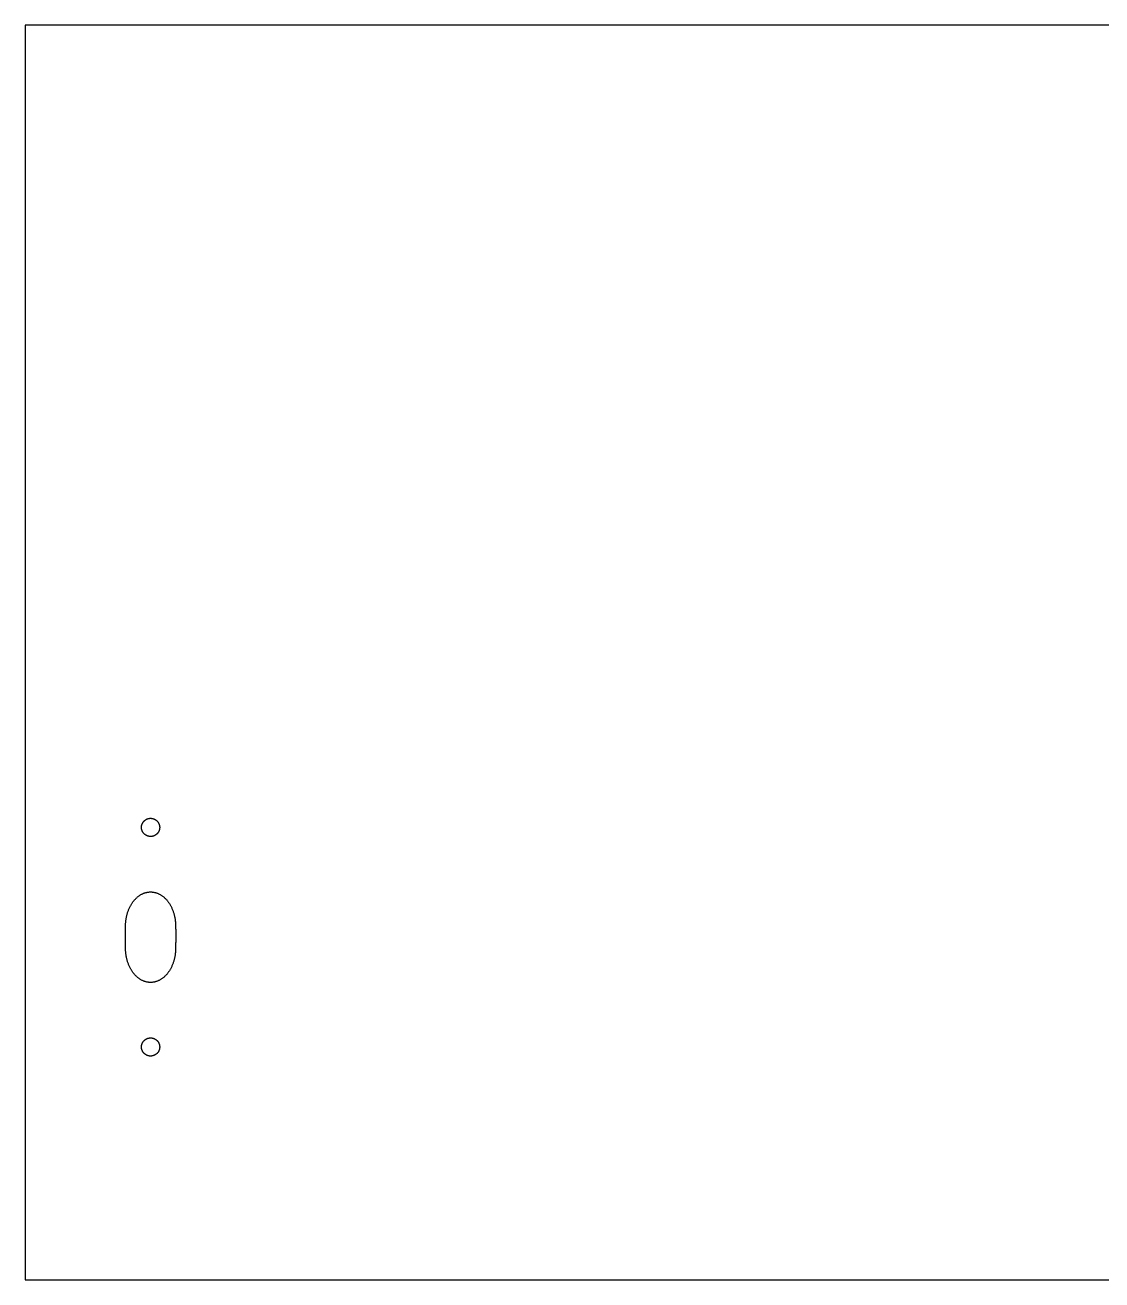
# Model space of a CAD drawing. Header units: metres. Extents: x 0 to 1373, y 0 to 400.
# Drawn here: x 0 to 343.2, y 0 to 400 of the extents above; entities that cross this region are included whole.
import ezdxf

# ---------------------------------------------------------------- set-up
doc = ezdxf.new("R2010")
doc.units = ezdxf.units.M

msp = doc.modelspace()

# ---------------------------------------------------------------- linework, layer by layer
for p, q in [((1373, 400), (0, 400)), ((0, 400), (0, 0)), ((37.0998, 144.25), (37.1005, 144.313)), ((37.1005, 144.187), (37.0998, 144.25)), ((37.1005, 144.313), (37.1026, 144.376)), ((37.1026, 144.123), (37.1005, 144.187)), ((37.1026, 144.376), (37.106, 144.44)), ((37.106, 144.06), (37.1026, 144.123)), ((37.106, 144.44), (37.1109, 144.503)), ((37.1109, 143.997), (37.106, 144.06)), ((37.1109, 144.503), (37.1171, 144.566)), ((37.1171, 144.566), (37.1246, 144.629)), ((37.1246, 144.629), (37.1336, 144.691)), ((37.1336, 144.691), (37.1439, 144.754)), ((37.1439, 144.754), (37.1555, 144.816)), ((37.1555, 144.816), (37.1686, 144.878)), ((37.1686, 144.878), (37.1829, 144.939)), ((37.1829, 144.939), (37.1986, 145.001)), ((37.1986, 145.001), (37.2157, 145.062)), ((37.2157, 145.062), (37.2341, 145.122)), ((37.2341, 145.122), (37.2537, 145.182)), ((37.2537, 145.182), (37.2747, 145.242)), ((37.2747, 145.242), (37.297, 145.301)), ((37.297, 145.301), (37.3206, 145.36)), ((37.3206, 145.36), (37.3454, 145.418)), ((37.3454, 145.418), (37.3716, 145.476)), ((37.3716, 145.476), (37.3989, 145.533)), ((37.3989, 145.533), (37.4275, 145.589)), ((37.4275, 145.589), (37.4573, 145.645)), ((37.4573, 145.645), (37.4884, 145.7)), ((37.4884, 145.7), (37.5206, 145.755)), ((37.5206, 145.755), (37.554, 145.808)), ((37.554, 145.808), (37.5886, 145.861)), ((37.5886, 145.861), (37.6243, 145.913)), ((37.6243, 145.913), (37.6612, 145.965)), ((37.6612, 145.965), (37.6991, 146.016)), ((37.6991, 146.016), (37.7382, 146.065)), ((37.7382, 146.065), (37.7783, 146.114)), ((37.7783, 146.114), (37.8195, 146.162)), ((37.8195, 146.162), (37.8618, 146.209)), ((37.8618, 146.209), (37.905, 146.256)), ((37.905, 146.256), (37.9493, 146.301)), ((37.9493, 146.301), (37.9945, 146.345)), ((37.9945, 146.345), (38.0407, 146.388)), ((38.0407, 146.388), (38.0878, 146.43)), ((38.0878, 146.43), (38.1358, 146.472)), ((38.1358, 146.472), (38.1847, 146.512)), ((38.1847, 146.512), (38.2345, 146.551)), ((38.2345, 146.551), (38.2851, 146.589)), ((38.2851, 146.589), (38.3365, 146.626)), ((38.3365, 146.626), (38.3887, 146.661)), ((38.3887, 146.661), (38.4417, 146.696)), ((38.4417, 146.696), (38.4955, 146.729)), ((38.4955, 146.729), (38.5499, 146.762)), ((38.5499, 146.762), (38.605, 146.793)), ((38.605, 146.793), (38.6608, 146.822)), ((38.6608, 146.822), (38.7173, 146.851)), ((38.7173, 146.851), (38.7743, 146.878)), ((38.7743, 146.878), (38.832, 146.905)), ((38.832, 146.905), (38.8902, 146.929)), ((38.8902, 146.929), (38.9489, 146.953)), ((38.9489, 146.953), (39.0081, 146.975)), ((39.0081, 146.975), (39.0678, 146.996)), ((39.0678, 146.996), (39.1279, 147.016)), ((39.1279, 147.016), (39.1884, 147.034)), ((39.1884, 147.034), (39.2494, 147.051)), ((39.2494, 147.051), (39.3107, 147.067)), ((39.3107, 147.067), (39.3723, 147.081)), ((39.3723, 147.081), (39.4342, 147.094)), ((39.4342, 147.094), (39.4964, 147.106)), ((39.4964, 147.106), (39.5588, 147.116)), ((39.5588, 147.116), (39.6214, 147.125)), ((39.6214, 147.125), (39.6843, 147.133)), ((39.6843, 147.133), (39.7472, 147.139)), ((39.7472, 147.139), (39.8103, 147.144)), ((39.8103, 147.144), (39.8735, 147.147)), ((39.8735, 147.147), (39.9367, 147.149)), ((39.9367, 147.149), (40, 147.15)), ((40, 147.15), (40.0633, 147.149)), ((40.0633, 147.149), (40.1265, 147.147)), ((40.1265, 147.147), (40.1897, 147.144)), ((40.1897, 147.144), (40.2528, 147.139)), ((40.2528, 147.139), (40.3157, 147.133)), ((40.3157, 147.133), (40.3785, 147.125)), ((40.3785, 147.125), (40.4412, 147.116)), ((40.4412, 147.116), (40.5036, 147.106)), ((40.5036, 147.106), (40.5658, 147.094)), ((40.5658, 147.094), (40.6277, 147.081)), ((40.6277, 147.081), (40.6893, 147.067)), ((40.6893, 147.067), (40.7506, 147.051)), ((40.7506, 147.051), (40.8116, 147.034)), ((40.8116, 147.034), (40.8721, 147.016)), ((40.8721, 147.016), (40.9322, 146.996)), ((40.9322, 146.996), (40.9919, 146.975)), ((40.9919, 146.975), (41.0511, 146.953)), ((41.0511, 146.953), (41.1098, 146.929)), ((41.1098, 146.929), (41.168, 146.905)), ((41.168, 146.905), (41.2257, 146.878)), ((41.2257, 146.878), (41.2827, 146.851)), ((41.2827, 146.851), (41.3391, 146.822)), ((41.3391, 146.822), (41.3949, 146.793)), ((41.3949, 146.793), (41.4501, 146.762)), ((41.4501, 146.762), (41.5045, 146.729)), ((41.5045, 146.729), (41.5583, 146.696)), ((41.5583, 146.696), (41.6112, 146.661)), ((41.6112, 146.661), (41.6635, 146.626)), ((41.6635, 146.626), (41.7149, 146.589)), ((41.7149, 146.589), (41.7655, 146.551)), ((41.7655, 146.551), (41.8153, 146.512)), ((41.8153, 146.512), (41.8642, 146.472)), ((41.8642, 146.472), (41.9122, 146.43)), ((41.9122, 146.43), (41.9593, 146.388)), ((41.9593, 146.388), (42.0055, 146.345)), ((42.0055, 146.345), (42.0507, 146.301)), ((42.0507, 146.301), (42.095, 146.256)), ((42.095, 146.256), (42.1382, 146.209)), ((42.1382, 146.209), (42.1805, 146.162)), ((42.1805, 146.162), (42.2216, 146.114)), ((42.2216, 146.114), (42.2618, 146.065)), ((42.2618, 146.065), (42.3009, 146.016)), ((42.3009, 146.016), (42.3388, 145.965)), ((42.3388, 145.965), (42.3757, 145.913)), ((42.3757, 145.913), (42.4114, 145.861)), ((42.4114, 145.861), (42.446, 145.808)), ((42.446, 145.808), (42.4794, 145.755)), ((42.4794, 145.755), (42.5116, 145.7)), ((42.5116, 145.7), (42.5426, 145.645)), ((42.5426, 145.645), (42.5725, 145.589)), ((42.5725, 145.589), (42.6011, 145.533)), ((42.6011, 145.533), (42.6284, 145.476)), ((42.6284, 145.476), (42.6546, 145.418)), ((42.6546, 145.418), (42.6794, 145.36)), ((42.6794, 145.36), (42.703, 145.301)), ((42.703, 145.301), (42.7253, 145.242)), ((42.7253, 145.242), (42.7463, 145.182)), ((42.7463, 145.182), (42.7659, 145.122)), ((42.7659, 145.122), (42.7843, 145.062)), ((42.7843, 145.062), (42.8013, 145.001)), ((42.8013, 145.001), (42.817, 144.939)), ((42.817, 144.939), (42.8314, 144.878)), ((42.8314, 144.878), (42.8444, 144.816)), ((42.8444, 144.816), (42.8561, 144.754)), ((42.8561, 144.754), (42.8664, 144.691)), ((42.8664, 144.691), (42.8754, 144.629)), ((42.8754, 144.629), (42.8829, 144.566)), ((42.8829, 144.566), (42.8891, 144.503)), ((42.8891, 144.503), (42.894, 144.44)), ((42.894, 144.06), (42.8891, 143.997)), ((42.894, 144.44), (42.8974, 144.376)), ((42.8974, 144.123), (42.894, 144.06)), ((42.8974, 144.376), (42.8995, 144.313)), ((42.8995, 144.187), (42.8974, 144.123)), ((42.8995, 144.313), (42.9002, 144.25)), ((42.9002, 144.25), (42.8995, 144.187)), ((37.1171, 143.934), (37.1109, 143.997)), ((37.1246, 143.871), (37.1171, 143.934)), ((37.1336, 143.809), (37.1246, 143.871)), ((37.1439, 143.746), (37.1336, 143.809)), ((37.1555, 143.684), (37.1439, 143.746)), ((37.1686, 143.622), (37.1555, 143.684)), ((37.1829, 143.561), (37.1686, 143.622)), ((37.1986, 143.499), (37.1829, 143.561)), ((37.2157, 143.438), (37.1986, 143.499)), ((37.2341, 143.378), (37.2157, 143.438)), ((37.2537, 143.318), (37.2341, 143.378)), ((37.2747, 143.258), (37.2537, 143.318)), ((37.297, 143.199), (37.2747, 143.258)), ((37.3206, 143.14), (37.297, 143.199)), ((37.3454, 143.082), (37.3206, 143.14)), ((37.3716, 143.024), (37.3454, 143.082)), ((37.3989, 142.967), (37.3716, 143.024)), ((37.4275, 142.911), (37.3989, 142.967)), ((37.4573, 142.855), (37.4275, 142.911)), ((37.4884, 142.8), (37.4573, 142.855)), ((37.5206, 142.745), (37.4884, 142.8)), ((37.554, 142.692), (37.5206, 142.745)), ((37.5886, 142.639), (37.554, 142.692)), ((37.6243, 142.587), (37.5886, 142.639)), ((37.6612, 142.535), (37.6243, 142.587)), ((37.6991, 142.484), (37.6612, 142.535)), ((37.7382, 142.435), (37.6991, 142.484)), ((37.7783, 142.386), (37.7382, 142.435)), ((37.8195, 142.338), (37.7783, 142.386)), ((37.8618, 142.291), (37.8195, 142.338)), ((37.905, 142.244), (37.8618, 142.291)), ((37.9493, 142.199), (37.905, 142.244)), ((37.9945, 142.155), (37.9493, 142.199)), ((38.0407, 142.112), (37.9945, 142.155)), ((38.0878, 142.07), (38.0407, 142.112)), ((38.1358, 142.028), (38.0878, 142.07)), ((38.1847, 141.988), (38.1358, 142.028)), ((38.2345, 141.949), (38.1847, 141.988)), ((38.2851, 141.911), (38.2345, 141.949)), ((38.3365, 141.874), (38.2851, 141.911)), ((38.3887, 141.839), (38.3365, 141.874)), ((38.4417, 141.804), (38.3887, 141.839)), ((38.4955, 141.771), (38.4417, 141.804)), ((38.5499, 141.738), (38.4955, 141.771)), ((38.605, 141.707), (38.5499, 141.738)), ((38.6608, 141.678), (38.605, 141.707)), ((38.7173, 141.649), (38.6608, 141.678)), ((38.7743, 141.622), (38.7173, 141.649)), ((38.832, 141.595), (38.7743, 141.622)), ((38.8902, 141.571), (38.832, 141.595)), ((38.9489, 141.547), (38.8902, 141.571)), ((39.0081, 141.525), (38.9489, 141.547)), ((39.0678, 141.504), (39.0081, 141.525)), ((39.1279, 141.484), (39.0678, 141.504)), ((39.1884, 141.466), (39.1279, 141.484)), ((39.2494, 141.449), (39.1884, 141.466)), ((39.3107, 141.433), (39.2494, 141.449)), ((39.3723, 141.419), (39.3107, 141.433)), ((39.4342, 141.406), (39.3723, 141.419)), ((39.4964, 141.394), (39.4342, 141.406)), ((39.5588, 141.384), (39.4964, 141.394)), ((39.6214, 141.375), (39.5588, 141.384)), ((39.6843, 141.367), (39.6214, 141.375)), ((39.7472, 141.361), (39.6843, 141.367)), ((39.8103, 141.356), (39.7472, 141.361)), ((39.8735, 141.353), (39.8103, 141.356)), ((39.9367, 141.351), (39.8735, 141.353)), ((40, 141.35), (39.9367, 141.351)), ((40.0633, 141.351), (40, 141.35)), ((40.1265, 141.353), (40.0633, 141.351)), ((40.1897, 141.356), (40.1265, 141.353)), ((40.2528, 141.361), (40.1897, 141.356)), ((40.3157, 141.367), (40.2528, 141.361)), ((40.3785, 141.375), (40.3157, 141.367)), ((40.4412, 141.384), (40.3785, 141.375)), ((40.5036, 141.394), (40.4412, 141.384)), ((40.5658, 141.406), (40.5036, 141.394)), ((40.6277, 141.419), (40.5658, 141.406)), ((40.6893, 141.433), (40.6277, 141.419)), ((40.7506, 141.449), (40.6893, 141.433)), ((40.8116, 141.466), (40.7506, 141.449)), ((40.8721, 141.484), (40.8116, 141.466)), ((40.9322, 141.504), (40.8721, 141.484)), ((40.9919, 141.525), (40.9322, 141.504)), ((41.0511, 141.547), (40.9919, 141.525)), ((41.1098, 141.571), (41.0511, 141.547)), ((41.168, 141.595), (41.1098, 141.571)), ((41.2257, 141.622), (41.168, 141.595)), ((41.2827, 141.649), (41.2257, 141.622)), ((41.3391, 141.678), (41.2827, 141.649)), ((41.3949, 141.707), (41.3391, 141.678)), ((41.4501, 141.738), (41.3949, 141.707)), ((41.5045, 141.771), (41.4501, 141.738)), ((41.5583, 141.804), (41.5045, 141.771)), ((41.6112, 141.839), (41.5583, 141.804)), ((41.6635, 141.874), (41.6112, 141.839)), ((41.7149, 141.911), (41.6635, 141.874)), ((41.7655, 141.949), (41.7149, 141.911)), ((41.8153, 141.988), (41.7655, 141.949)), ((41.8642, 142.028), (41.8153, 141.988)), ((41.9122, 142.07), (41.8642, 142.028)), ((41.9593, 142.112), (41.9122, 142.07)), ((42.0055, 142.155), (41.9593, 142.112)), ((42.0507, 142.199), (42.0055, 142.155)), ((42.095, 142.244), (42.0507, 142.199)), ((42.1382, 142.291), (42.095, 142.244)), ((42.1805, 142.338), (42.1382, 142.291)), ((42.2216, 142.386), (42.1805, 142.338)), ((42.2618, 142.435), (42.2216, 142.386)), ((42.3009, 142.484), (42.2618, 142.435)), ((42.3388, 142.535), (42.3009, 142.484)), ((42.3757, 142.587), (42.3388, 142.535)), ((42.4114, 142.639), (42.3757, 142.587)), ((42.446, 142.692), (42.4114, 142.639)), ((42.4794, 142.745), (42.446, 142.692)), ((42.5116, 142.8), (42.4794, 142.745)), ((42.5426, 142.855), (42.5116, 142.8)), ((42.5725, 142.911), (42.5426, 142.855)), ((42.6011, 142.967), (42.5725, 142.911)), ((42.6284, 143.024), (42.6011, 142.967)), ((42.6546, 143.082), (42.6284, 143.024)), ((42.6794, 143.14), (42.6546, 143.082)), ((42.703, 143.199), (42.6794, 143.14)), ((42.7253, 143.258), (42.703, 143.199)), ((42.7463, 143.318), (42.7253, 143.258)), ((42.7659, 143.378), (42.7463, 143.318)), ((42.7843, 143.438), (42.7659, 143.378)), ((42.8013, 143.499), (42.7843, 143.438)), ((42.817, 143.561), (42.8013, 143.499)), ((42.8314, 143.622), (42.817, 143.561)), ((42.8444, 143.684), (42.8314, 143.622)), ((42.8561, 143.746), (42.8444, 143.684)), ((42.8664, 143.809), (42.8561, 143.746)), ((42.8754, 143.871), (42.8664, 143.809)), ((42.8829, 143.934), (42.8754, 143.871)), ((42.8891, 143.997), (42.8829, 143.934)), ((34, 119.95), (34.1162, 120.128)), ((34.1162, 120.128), (34.2352, 120.302)), ((34.2352, 120.302), (34.3569, 120.472)), ((34.3569, 120.472), (34.4814, 120.639)), ((34.4814, 120.639), (34.6085, 120.802)), ((34.6085, 120.802), (34.7381, 120.961)), ((34.7381, 120.961), (34.8702, 121.116)), ((34.8702, 121.116), (35.0048, 121.267)), ((35.0048, 121.267), (35.1418, 121.414)), ((35.1418, 121.414), (35.2811, 121.557)), ((35.2811, 121.557), (35.4226, 121.696)), ((35.4226, 121.696), (35.5663, 121.83)), ((35.5663, 121.83), (35.7121, 121.96)), ((35.7121, 121.96), (35.8599, 122.086)), ((35.8599, 122.086), (36.0098, 122.208)), ((36.0098, 122.208), (36.1615, 122.324)), ((36.1615, 122.324), (36.315, 122.437)), ((36.315, 122.437), (36.4703, 122.544)), ((36.4703, 122.544), (36.6273, 122.647)), ((36.6273, 122.647), (36.7859, 122.746)), ((36.7859, 122.746), (36.946, 122.839)), ((36.946, 122.839), (37.1076, 122.928)), ((37.1076, 122.928), (37.2705, 123.012)), ((37.2705, 123.012), (37.4348, 123.091)), ((37.4348, 123.091), (37.6002, 123.165)), ((37.6002, 123.165), (37.7668, 123.234)), ((37.7668, 123.234), (37.9345, 123.299)), ((37.9345, 123.299), (38.1031, 123.358)), ((38.1031, 123.358), (38.2727, 123.412)), ((38.2727, 123.412), (38.4431, 123.461)), ((38.4431, 123.461), (38.6142, 123.505)), ((38.6142, 123.505), (38.786, 123.544)), ((38.786, 123.544), (38.9583, 123.577)), ((38.9583, 123.577), (39.1312, 123.606)), ((39.1312, 123.606), (39.3045, 123.629)), ((39.3045, 123.629), (39.478, 123.647)), ((39.478, 123.647), (39.6519, 123.66)), ((39.6519, 123.66), (39.8259, 123.668)), ((39.8259, 123.668), (40, 123.671)), ((40, 123.671), (40.1741, 123.668)), ((40.1741, 123.668), (40.3481, 123.66)), ((40.3481, 123.66), (40.5219, 123.647)), ((40.5219, 123.647), (40.6955, 123.629)), ((40.6955, 123.629), (40.8688, 123.606)), ((40.8688, 123.606), (41.0417, 123.577)), ((41.0417, 123.577), (41.214, 123.544)), ((41.214, 123.544), (41.3858, 123.505)), ((41.3858, 123.505), (41.5569, 123.461)), ((41.5569, 123.461), (41.7273, 123.412)), ((41.7273, 123.412), (41.8968, 123.358)), ((41.8968, 123.358), (42.0655, 123.299)), ((42.0655, 123.299), (42.2332, 123.234)), ((42.2332, 123.234), (42.3998, 123.165)), ((42.3998, 123.165), (42.5652, 123.091)), ((42.5652, 123.091), (42.7295, 123.012)), ((42.7295, 123.012), (42.8924, 122.928)), ((42.8924, 122.928), (43.054, 122.839)), ((43.054, 122.839), (43.2141, 122.746)), ((43.2141, 122.746), (43.3727, 122.647)), ((43.3727, 122.647), (43.5297, 122.544)), ((43.5297, 122.544), (43.685, 122.437)), ((43.685, 122.437), (43.8385, 122.324)), ((43.8385, 122.324), (43.9902, 122.208)), ((43.9902, 122.208), (44.14, 122.086)), ((44.14, 122.086), (44.2879, 121.96)), ((44.2879, 121.96), (44.4337, 121.83)), ((44.4337, 121.83), (44.5774, 121.696)), ((44.5774, 121.696), (44.7189, 121.557)), ((44.7189, 121.557), (44.8582, 121.414)), ((44.8582, 121.414), (44.9952, 121.267)), ((44.9952, 121.267), (45.1297, 121.116)), ((45.1297, 121.116), (45.2619, 120.961)), ((45.2619, 120.961), (45.3915, 120.802)), ((45.3915, 120.802), (45.5186, 120.639)), ((45.5186, 120.639), (45.643, 120.472)), ((45.643, 120.472), (45.7648, 120.302)), ((45.7648, 120.302), (45.8838, 120.128)), ((45.8838, 120.128), (46, 119.95)), ((32.3383, 115.806), (32.3889, 116.034)), ((32.3889, 116.034), (32.443, 116.26)), ((32.443, 116.26), (32.5008, 116.485)), ((32.5008, 116.485), (32.5621, 116.708)), ((32.5621, 116.708), (32.627, 116.929)), ((32.627, 116.929), (32.6954, 117.148)), ((32.6954, 117.148), (32.7672, 117.365)), ((32.7672, 117.365), (32.8425, 117.58)), ((32.8425, 117.58), (32.9212, 117.793)), ((32.9212, 117.793), (33.0033, 118.003)), ((33.0033, 118.003), (33.0887, 118.21)), ((33.0887, 118.21), (33.1774, 118.415)), ((33.1774, 118.415), (33.2693, 118.618)), ((33.2693, 118.618), (33.3645, 118.817)), ((33.3645, 118.817), (33.4628, 119.014)), ((33.4628, 119.014), (33.5642, 119.207)), ((33.5642, 119.207), (33.6687, 119.398)), ((33.6687, 119.398), (33.7762, 119.585)), ((33.7762, 119.585), (33.8866, 119.77)), ((33.8866, 119.77), (34, 119.95)), ((46, 119.95), (46.1134, 119.77)), ((46.1134, 119.77), (46.2238, 119.585)), ((46.2238, 119.585), (46.3313, 119.398)), ((46.3313, 119.398), (46.4358, 119.207)), ((46.4358, 119.207), (46.5372, 119.014)), ((46.5372, 119.014), (46.6355, 118.817)), ((46.6355, 118.817), (46.7307, 118.618)), ((46.7307, 118.618), (46.8226, 118.415)), ((46.8226, 118.415), (46.9113, 118.21)), ((46.9113, 118.21), (46.9967, 118.003)), ((46.9967, 118.003), (47.0788, 117.793)), ((47.0788, 117.793), (47.1575, 117.58)), ((47.1575, 117.58), (47.2328, 117.365)), ((47.2328, 117.365), (47.3046, 117.148)), ((47.3046, 117.148), (47.373, 116.929)), ((47.373, 116.929), (47.4379, 116.708)), ((47.4379, 116.708), (47.4992, 116.485)), ((47.4992, 116.485), (47.5569, 116.26)), ((47.5569, 116.26), (47.6111, 116.034)), ((47.6111, 116.034), (47.6617, 115.806)), ((32.0195, 112.75), (32.0214, 112.988)), ((32.0195, 111.912), (32.0195, 112.75)), ((32.0214, 112.988), (32.0271, 113.226)), ((32.0271, 113.226), (32.0366, 113.464)), ((32.0366, 113.464), (32.0499, 113.702)), ((32.0499, 113.702), (32.067, 113.939)), ((32.067, 113.939), (32.0878, 114.175)), ((32.0878, 114.175), (32.1124, 114.411)), ((32.1124, 114.411), (32.1408, 114.646)), ((32.1408, 114.646), (32.1729, 114.881)), ((32.1729, 114.881), (32.2087, 115.114)), ((32.2087, 115.114), (32.2482, 115.346)), ((32.2482, 115.346), (32.2914, 115.576)), ((32.2914, 115.576), (32.3383, 115.806)), ((47.6617, 115.806), (47.7085, 115.576)), ((47.7085, 115.576), (47.7518, 115.346)), ((47.7518, 115.346), (47.7913, 115.114)), ((47.7913, 115.114), (47.8271, 114.881)), ((47.8271, 114.881), (47.8592, 114.646)), ((47.8592, 114.646), (47.8876, 114.411)), ((47.8876, 114.411), (47.9122, 114.175)), ((47.9122, 114.175), (47.933, 113.939)), ((47.933, 113.939), (47.9501, 113.702)), ((47.9501, 113.702), (47.9634, 113.464)), ((47.9634, 113.464), (47.9729, 113.226)), ((47.9729, 113.226), (47.9786, 112.988)), ((47.9786, 112.988), (47.9805, 112.75)), ((47.9805, 112.75), (47.9805, 111.912)), ((32, 111.825), (32.0195, 111.912)), ((32, 107.529), (32, 111.825)), ((47.9805, 111.912), (48, 111.825)), ((48, 111.825), (48, 107.529)), ((32.0195, 107.441), (32, 107.529)), ((32.0195, 105.75), (32.0195, 107.441)), ((32.0214, 105.512), (32.0195, 105.75)), ((32.0271, 105.274), (32.0214, 105.512)), ((32.0366, 105.036), (32.0271, 105.274)), ((32.0499, 104.798), (32.0366, 105.036)), ((32.067, 104.561), (32.0499, 104.798)), ((32.0878, 104.325), (32.067, 104.561)), ((32.1124, 104.089), (32.0878, 104.325)), ((32.1408, 103.854), (32.1124, 104.089)), ((47.8876, 104.089), (47.8592, 103.854)), ((47.9122, 104.325), (47.8876, 104.089)), ((47.933, 104.561), (47.9122, 104.325)), ((47.9501, 104.798), (47.933, 104.561)), ((47.9634, 105.036), (47.9501, 104.798)), ((47.9729, 105.274), (47.9634, 105.036)), ((47.9786, 105.512), (47.9729, 105.274)), ((47.9805, 105.75), (47.9786, 105.512)), ((48, 107.529), (47.9805, 107.441)), ((47.9805, 107.441), (47.9805, 105.75)), ((32.1729, 103.619), (32.1408, 103.854)), ((32.2087, 103.386), (32.1729, 103.619)), ((32.2482, 103.154), (32.2087, 103.386)), ((32.2914, 102.924), (32.2482, 103.154)), ((32.3383, 102.694), (32.2914, 102.924)), ((32.3889, 102.466), (32.3383, 102.694)), ((32.443, 102.24), (32.3889, 102.466)), ((32.5008, 102.015), (32.443, 102.24)), ((32.5621, 101.792), (32.5008, 102.015)), ((32.627, 101.571), (32.5621, 101.792)), ((32.6954, 101.352), (32.627, 101.571)), ((32.7672, 101.135), (32.6954, 101.352)), ((32.8425, 100.92), (32.7672, 101.135)), ((32.9212, 100.707), (32.8425, 100.92)), ((33.0033, 100.497), (32.9212, 100.707)), ((33.0887, 100.29), (33.0033, 100.497)), ((33.1774, 100.085), (33.0887, 100.29)), ((33.2693, 99.8823), (33.1774, 100.085)), ((46.8226, 100.085), (46.7307, 99.8823)), ((46.9113, 100.29), (46.8226, 100.085)), ((46.9967, 100.497), (46.9113, 100.29)), ((47.0788, 100.707), (46.9967, 100.497)), ((47.1575, 100.92), (47.0788, 100.707)), ((47.2328, 101.135), (47.1575, 100.92)), ((47.3046, 101.352), (47.2328, 101.135)), ((47.373, 101.571), (47.3046, 101.352)), ((47.4379, 101.792), (47.373, 101.571)), ((47.4992, 102.015), (47.4379, 101.792)), ((47.5569, 102.24), (47.4992, 102.015)), ((47.6111, 102.466), (47.5569, 102.24)), ((47.6617, 102.694), (47.6111, 102.466)), ((47.7085, 102.924), (47.6617, 102.694)), ((47.7518, 103.154), (47.7085, 102.924)), ((47.7913, 103.386), (47.7518, 103.154)), ((47.8271, 103.619), (47.7913, 103.386)), ((47.8592, 103.854), (47.8271, 103.619)), ((33.3645, 99.6828), (33.2693, 99.8823)), ((33.4628, 99.4862), (33.3645, 99.6828)), ((33.5642, 99.2925), (33.4628, 99.4862)), ((33.6687, 99.1019), (33.5642, 99.2925)), ((33.7762, 98.9145), (33.6687, 99.1019)), ((33.8866, 98.7303), (33.7762, 98.9145)), ((34, 98.5495), (33.8866, 98.7303)), ((34.1162, 98.3721), (34, 98.5495)), ((34.2352, 98.1982), (34.1162, 98.3721)), ((34.3569, 98.0279), (34.2352, 98.1982)), ((34.4814, 97.8613), (34.3569, 98.0279)), ((34.6085, 97.6985), (34.4814, 97.8613)), ((34.7381, 97.5394), (34.6085, 97.6985)), ((34.8702, 97.3843), (34.7381, 97.5394)), ((35.0048, 97.2332), (34.8702, 97.3843)), ((35.1418, 97.0861), (35.0048, 97.2332)), ((35.2811, 96.9431), (35.1418, 97.0861)), ((35.4226, 96.8043), (35.2811, 96.9431)), ((35.5663, 96.6698), (35.4226, 96.8043)), ((35.7121, 96.5396), (35.5663, 96.6698)), ((35.8599, 96.4138), (35.7121, 96.5396)), ((36.0098, 96.2924), (35.8599, 96.4138)), ((36.1615, 96.1756), (36.0098, 96.2924)), ((36.315, 96.0633), (36.1615, 96.1756)), ((36.4703, 95.9556), (36.315, 96.0633)), ((43.685, 96.0633), (43.5297, 95.9556)), ((43.8385, 96.1756), (43.685, 96.0633)), ((43.9902, 96.2924), (43.8385, 96.1756)), ((44.14, 96.4138), (43.9902, 96.2924)), ((44.2879, 96.5396), (44.14, 96.4138)), ((44.4337, 96.6698), (44.2879, 96.5396)), ((44.5774, 96.8043), (44.4337, 96.6698)), ((44.7189, 96.9431), (44.5774, 96.8043)), ((44.8582, 97.0861), (44.7189, 96.9431)), ((44.9952, 97.2332), (44.8582, 97.0861)), ((45.1297, 97.3843), (44.9952, 97.2332)), ((45.2619, 97.5394), (45.1297, 97.3843)), ((45.3915, 97.6985), (45.2619, 97.5394)), ((45.5186, 97.8613), (45.3915, 97.6985)), ((45.643, 98.0279), (45.5186, 97.8613)), ((45.7648, 98.1982), (45.643, 98.0279)), ((45.8838, 98.3721), (45.7648, 98.1982)), ((46, 98.5495), (45.8838, 98.3721)), ((46.1134, 98.7303), (46, 98.5495)), ((46.2238, 98.9145), (46.1134, 98.7303)), ((46.3313, 99.1019), (46.2238, 98.9145)), ((46.4358, 99.2925), (46.3313, 99.1019)), ((46.5372, 99.4862), (46.4358, 99.2925)), ((46.6355, 99.6828), (46.5372, 99.4862)), ((46.7307, 99.8823), (46.6355, 99.6828)), ((36.6273, 95.8525), (36.4703, 95.9556)), ((36.7859, 95.7542), (36.6273, 95.8525)), ((36.946, 95.6606), (36.7859, 95.7542)), ((37.1076, 95.5719), (36.946, 95.6606)), ((37.2705, 95.4879), (37.1076, 95.5719)), ((37.4348, 95.4089), (37.2705, 95.4879)), ((37.6002, 95.3348), (37.4348, 95.4089)), ((37.7668, 95.2656), (37.6002, 95.3348)), ((37.9345, 95.2015), (37.7668, 95.2656)), ((38.1031, 95.1423), (37.9345, 95.2015)), ((38.2727, 95.0882), (38.1031, 95.1423)), ((38.4431, 95.0392), (38.2727, 95.0882)), ((38.6142, 94.9953), (38.4431, 95.0392)), ((38.786, 94.9565), (38.6142, 94.9953)), ((38.9583, 94.9228), (38.786, 94.9565)), ((39.1312, 94.8943), (38.9583, 94.9228)), ((39.3045, 94.8709), (39.1312, 94.8943)), ((39.478, 94.8527), (39.3045, 94.8709)), ((39.6519, 94.8397), (39.478, 94.8527)), ((39.8259, 94.8319), (39.6519, 94.8397)), ((40, 94.8293), (39.8259, 94.8319)), ((40.1741, 94.8319), (40, 94.8293)), ((40.3481, 94.8397), (40.1741, 94.8319)), ((40.5219, 94.8527), (40.3481, 94.8397)), ((40.6955, 94.8709), (40.5219, 94.8527)), ((40.8688, 94.8943), (40.6955, 94.8709)), ((41.0417, 94.9228), (40.8688, 94.8943)), ((41.214, 94.9565), (41.0417, 94.9228)), ((41.3858, 94.9953), (41.214, 94.9565)), ((41.5569, 95.0392), (41.3858, 94.9953)), ((41.7273, 95.0882), (41.5569, 95.0392)), ((41.8968, 95.1423), (41.7273, 95.0882)), ((42.0655, 95.2015), (41.8968, 95.1423)), ((42.2332, 95.2656), (42.0655, 95.2015)), ((42.3998, 95.3348), (42.2332, 95.2656)), ((42.5652, 95.4089), (42.3998, 95.3348)), ((42.7295, 95.4879), (42.5652, 95.4089)), ((42.8924, 95.5719), (42.7295, 95.4879)), ((43.054, 95.6606), (42.8924, 95.5719)), ((43.2141, 95.7542), (43.054, 95.6606)), ((43.3727, 95.8525), (43.2141, 95.7542)), ((43.5297, 95.9556), (43.3727, 95.8525)), ((37.6612, 75.9649), (37.6991, 76.0155)), ((37.6991, 76.0155), (37.7382, 76.0653)), ((37.7382, 76.0653), (37.7783, 76.1142)), ((37.7783, 76.1142), (37.8195, 76.1622)), ((37.8195, 76.1622), (37.8618, 76.2093)), ((37.8618, 76.2093), (37.905, 76.2555)), ((37.905, 76.2555), (37.9493, 76.3007)), ((37.9493, 76.3007), (37.9945, 76.345)), ((37.9945, 76.345), (38.0407, 76.3882)), ((38.0407, 76.3882), (38.0878, 76.4305)), ((38.0878, 76.4305), (38.1358, 76.4717)), ((38.1358, 76.4717), (38.1847, 76.5118)), ((38.1847, 76.5118), (38.2345, 76.5509)), ((38.2345, 76.5509), (38.2851, 76.5888)), ((38.2851, 76.5888), (38.3365, 76.6257)), ((38.3365, 76.6257), (38.3887, 76.6614)), ((38.3887, 76.6614), (38.4417, 76.696)), ((38.4417, 76.696), (38.4955, 76.7294)), ((38.4955, 76.7294), (38.5499, 76.7616)), ((38.5499, 76.7616), (38.605, 76.7926)), ((38.605, 76.7926), (38.6608, 76.8225)), ((38.6608, 76.8225), (38.7173, 76.8511)), ((38.7173, 76.8511), (38.7743, 76.8784)), ((38.7743, 76.8784), (38.832, 76.9046)), ((38.832, 76.9046), (38.8902, 76.9294)), ((38.8902, 76.9294), (38.9489, 76.953)), ((38.9489, 76.953), (39.0081, 76.9753)), ((39.0081, 76.9753), (39.0678, 76.9963)), ((39.0678, 76.9963), (39.1279, 77.0159)), ((39.1279, 77.0159), (39.1884, 77.0343)), ((39.1884, 77.0343), (39.2494, 77.0513)), ((39.2494, 77.0513), (39.3107, 77.0671)), ((39.3107, 77.0671), (39.3723, 77.0814)), ((39.3723, 77.0814), (39.4342, 77.0944)), ((39.4342, 77.0944), (39.4964, 77.1061)), ((39.4964, 77.1061), (39.5588, 77.1164)), ((39.5588, 77.1164), (39.6214, 77.1254)), ((39.6214, 77.1254), (39.6843, 77.1329)), ((39.6843, 77.1329), (39.7472, 77.1391)), ((39.7472, 77.1391), (39.8103, 77.144)), ((39.8103, 77.144), (39.8735, 77.1474)), ((39.8735, 77.1474), (39.9367, 77.1495)), ((39.9367, 77.1495), (40, 77.1502)), ((40, 77.1502), (40.0633, 77.1495)), ((40.0633, 77.1495), (40.1265, 77.1474)), ((40.1265, 77.1474), (40.1897, 77.144)), ((40.1897, 77.144), (40.2528, 77.1391)), ((40.2528, 77.1391), (40.3157, 77.1329)), ((40.3157, 77.1329), (40.3785, 77.1254)), ((40.3785, 77.1254), (40.4412, 77.1164)), ((40.4412, 77.1164), (40.5036, 77.1061)), ((40.5036, 77.1061), (40.5658, 77.0944)), ((40.5658, 77.0944), (40.6277, 77.0814)), ((40.6277, 77.0814), (40.6893, 77.0671)), ((40.6893, 77.0671), (40.7506, 77.0513)), ((40.7506, 77.0513), (40.8116, 77.0343)), ((40.8116, 77.0343), (40.8721, 77.0159)), ((40.8721, 77.0159), (40.9322, 76.9963)), ((40.9322, 76.9963), (40.9919, 76.9753)), ((40.9919, 76.9753), (41.0511, 76.953)), ((41.0511, 76.953), (41.1098, 76.9294)), ((41.1098, 76.9294), (41.168, 76.9046)), ((41.168, 76.9046), (41.2257, 76.8784)), ((41.2257, 76.8784), (41.2827, 76.8511)), ((41.2827, 76.8511), (41.3391, 76.8225)), ((41.3391, 76.8225), (41.3949, 76.7926)), ((41.3949, 76.7926), (41.4501, 76.7616)), ((41.4501, 76.7616), (41.5045, 76.7294)), ((41.5045, 76.7294), (41.5583, 76.696)), ((41.5583, 76.696), (41.6112, 76.6614)), ((41.6112, 76.6614), (41.6635, 76.6257)), ((41.6635, 76.6257), (41.7149, 76.5888)), ((41.7149, 76.5888), (41.7655, 76.5509)), ((41.7655, 76.5509), (41.8153, 76.5118)), ((41.8153, 76.5118), (41.8642, 76.4717)), ((41.8642, 76.4717), (41.9122, 76.4305)), ((41.9122, 76.4305), (41.9593, 76.3882)), ((41.9593, 76.3882), (42.0055, 76.345)), ((42.0055, 76.345), (42.0507, 76.3007)), ((42.0507, 76.3007), (42.095, 76.2555)), ((42.095, 76.2555), (42.1382, 76.2093)), ((42.1382, 76.2093), (42.1805, 76.1622)), ((42.1805, 76.1622), (42.2216, 76.1142)), ((42.2216, 76.1142), (42.2618, 76.0653)), ((42.2618, 76.0653), (42.3009, 76.0155)), ((42.3009, 76.0155), (42.3388, 75.9649)), ((37.0998, 74.25), (37.1005, 74.3133)), ((37.1005, 74.1867), (37.0998, 74.25)), ((37.1005, 74.3133), (37.1026, 74.3765)), ((37.1026, 74.1235), (37.1005, 74.1867)), ((37.1026, 74.3765), (37.106, 74.4397)), ((37.106, 74.0603), (37.1026, 74.1235)), ((37.106, 74.4397), (37.1109, 74.5028)), ((37.1109, 73.9972), (37.106, 74.0603)), ((37.1109, 74.5028), (37.1171, 74.5657)), ((37.1171, 73.9343), (37.1109, 73.9972)), ((37.1171, 74.5657), (37.1246, 74.6285)), ((37.1246, 73.8714), (37.1171, 73.9343)), ((37.1246, 74.6285), (37.1336, 74.6912)), ((37.1336, 73.8088), (37.1246, 73.8714)), ((37.1336, 74.6912), (37.1439, 74.7536)), ((37.1439, 73.7464), (37.1336, 73.8088)), ((37.1439, 74.7536), (37.1555, 74.8158)), ((37.1555, 73.6842), (37.1439, 73.7464)), ((37.1555, 74.8158), (37.1686, 74.8777)), ((37.1686, 73.6223), (37.1555, 73.6842)), ((37.1686, 74.8777), (37.1829, 74.9393)), ((37.1829, 73.5607), (37.1686, 73.6223)), ((37.1829, 74.9393), (37.1986, 75.0006)), ((37.1986, 73.4994), (37.1829, 73.5607)), ((37.1986, 75.0006), (37.2157, 75.0616)), ((37.2157, 73.4384), (37.1986, 73.4994)), ((37.2157, 75.0616), (37.2341, 75.1221)), ((37.2341, 73.3779), (37.2157, 73.4384)), ((37.2341, 75.1221), (37.2537, 75.1822)), ((37.2537, 73.3178), (37.2341, 73.3779)), ((37.2537, 75.1822), (37.2747, 75.2419)), ((37.2747, 73.2581), (37.2537, 73.3178)), ((37.2747, 75.2419), (37.297, 75.3011)), ((37.297, 73.1989), (37.2747, 73.2581)), ((37.297, 75.3011), (37.3206, 75.3598)), ((37.3206, 73.1402), (37.297, 73.1989)), ((37.3206, 75.3598), (37.3454, 75.418)), ((37.3454, 73.082), (37.3206, 73.1402)), ((37.3454, 75.418), (37.3716, 75.4757)), ((37.3716, 73.0243), (37.3454, 73.082)), ((37.3716, 75.4757), (37.3989, 75.5327)), ((37.3989, 72.9673), (37.3716, 73.0243)), ((37.3989, 75.5327), (37.4275, 75.5891)), ((37.4275, 72.9108), (37.3989, 72.9673)), ((37.4275, 75.5891), (37.4573, 75.6449)), ((37.4573, 72.855), (37.4275, 72.9108)), ((37.4573, 75.6449), (37.4884, 75.7001)), ((37.4884, 72.7999), (37.4573, 72.855)), ((37.4884, 75.7001), (37.5206, 75.7545)), ((37.5206, 72.7455), (37.4884, 72.7999)), ((37.5206, 75.7545), (37.554, 75.8083)), ((37.554, 72.6917), (37.5206, 72.7455)), ((37.554, 75.8083), (37.5886, 75.8613)), ((37.5886, 72.6387), (37.554, 72.6917)), ((37.5886, 75.8613), (37.6243, 75.9135)), ((37.6243, 72.5865), (37.5886, 72.6387)), ((37.6243, 75.9135), (37.6612, 75.9649)), ((37.6612, 72.5351), (37.6243, 72.5865)), ((37.6991, 72.4845), (37.6612, 72.5351)), ((37.7382, 72.4347), (37.6991, 72.4845)), ((37.7783, 72.3858), (37.7382, 72.4347)), ((37.8195, 72.3378), (37.7783, 72.3858)), ((37.8618, 72.2907), (37.8195, 72.3378)), ((37.905, 72.2445), (37.8618, 72.2907)), ((37.9493, 72.1993), (37.905, 72.2445)), ((37.9945, 72.155), (37.9493, 72.1993)), ((38.0407, 72.1118), (37.9945, 72.155)), ((38.0878, 72.0695), (38.0407, 72.1118)), ((38.1358, 72.0283), (38.0878, 72.0695)), ((38.1847, 71.9882), (38.1358, 72.0283)), ((41.8642, 72.0283), (41.8153, 71.9882)), ((41.9122, 72.0695), (41.8642, 72.0283)), ((41.9593, 72.1118), (41.9122, 72.0695)), ((42.0055, 72.155), (41.9593, 72.1118)), ((42.0507, 72.1993), (42.0055, 72.155)), ((42.095, 72.2445), (42.0507, 72.1993)), ((42.1382, 72.2907), (42.095, 72.2445)), ((42.1805, 72.3378), (42.1382, 72.2907)), ((42.2216, 72.3858), (42.1805, 72.3378)), ((42.2618, 72.4347), (42.2216, 72.3858)), ((42.3009, 72.4845), (42.2618, 72.4347)), ((42.3388, 72.5351), (42.3009, 72.4845)), ((42.3388, 75.9649), (42.3757, 75.9135)), ((42.3757, 72.5865), (42.3388, 72.5351)), ((42.3757, 75.9135), (42.4114, 75.8613)), ((42.4114, 72.6387), (42.3757, 72.5865)), ((42.4114, 75.8613), (42.446, 75.8083)), ((42.446, 72.6917), (42.4114, 72.6387)), ((42.446, 75.8083), (42.4794, 75.7545)), ((42.4794, 72.7455), (42.446, 72.6917)), ((42.4794, 75.7545), (42.5116, 75.7001)), ((42.5116, 72.7999), (42.4794, 72.7455)), ((42.5116, 75.7001), (42.5426, 75.6449)), ((42.5426, 72.855), (42.5116, 72.7999)), ((42.5426, 75.6449), (42.5725, 75.5891)), ((42.5725, 72.9108), (42.5426, 72.855)), ((42.5725, 75.5891), (42.6011, 75.5327)), ((42.6011, 72.9673), (42.5725, 72.9108)), ((42.6011, 75.5327), (42.6284, 75.4757)), ((42.6284, 73.0243), (42.6011, 72.9673)), ((42.6284, 75.4757), (42.6546, 75.418)), ((42.6546, 73.082), (42.6284, 73.0243)), ((42.6546, 75.418), (42.6794, 75.3598)), ((42.6794, 73.1402), (42.6546, 73.082)), ((42.6794, 75.3598), (42.703, 75.3011)), ((42.703, 73.1989), (42.6794, 73.1402)), ((42.703, 75.3011), (42.7253, 75.2419)), ((42.7253, 73.2581), (42.703, 73.1989)), ((42.7253, 75.2419), (42.7463, 75.1822)), ((42.7463, 73.3178), (42.7253, 73.2581)), ((42.7463, 75.1822), (42.7659, 75.1221)), ((42.7659, 73.3779), (42.7463, 73.3178)), ((42.7659, 75.1221), (42.7843, 75.0616)), ((42.7843, 73.4384), (42.7659, 73.3779)), ((42.7843, 75.0616), (42.8013, 75.0006)), ((42.8013, 73.4994), (42.7843, 73.4384)), ((42.8013, 75.0006), (42.817, 74.9393)), ((42.817, 73.5607), (42.8013, 73.4994)), ((42.817, 74.9393), (42.8314, 74.8777)), ((42.8314, 73.6223), (42.817, 73.5607)), ((42.8314, 74.8777), (42.8444, 74.8158)), ((42.8444, 73.6842), (42.8314, 73.6223)), ((42.8444, 74.8158), (42.8561, 74.7536)), ((42.8561, 73.7464), (42.8444, 73.6842)), ((42.8561, 74.7536), (42.8664, 74.6912)), ((42.8664, 73.8088), (42.8561, 73.7464)), ((42.8664, 74.6912), (42.8754, 74.6285)), ((42.8754, 73.8714), (42.8664, 73.8088)), ((42.8754, 74.6285), (42.8829, 74.5657)), ((42.8829, 73.9343), (42.8754, 73.8714)), ((42.8829, 74.5657), (42.8891, 74.5028)), ((42.8891, 73.9972), (42.8829, 73.9343)), ((42.8891, 74.5028), (42.894, 74.4397)), ((42.894, 74.0603), (42.8891, 73.9972)), ((42.894, 74.4397), (42.8974, 74.3765)), ((42.8974, 74.1235), (42.894, 74.0603)), ((42.8974, 74.3765), (42.8995, 74.3133)), ((42.8995, 74.1867), (42.8974, 74.1235)), ((42.8995, 74.3133), (42.9002, 74.25)), ((42.9002, 74.25), (42.8995, 74.1867)), ((38.2345, 71.9491), (38.1847, 71.9882)), ((38.2851, 71.9112), (38.2345, 71.9491)), ((38.3365, 71.8743), (38.2851, 71.9112)), ((38.3887, 71.8386), (38.3365, 71.8743)), ((38.4417, 71.804), (38.3887, 71.8386)), ((38.4955, 71.7706), (38.4417, 71.804)), ((38.5499, 71.7384), (38.4955, 71.7706)), ((38.605, 71.7073), (38.5499, 71.7384)), ((38.6608, 71.6775), (38.605, 71.7073)), ((38.7173, 71.6489), (38.6608, 71.6775)), ((38.7743, 71.6216), (38.7173, 71.6489)), ((38.832, 71.5954), (38.7743, 71.6216)), ((38.8902, 71.5706), (38.832, 71.5954)), ((38.9489, 71.547), (38.8902, 71.5706)), ((39.0081, 71.5247), (38.9489, 71.547)), ((39.0678, 71.5037), (39.0081, 71.5247)), ((39.1279, 71.4841), (39.0678, 71.5037)), ((39.1884, 71.4657), (39.1279, 71.4841)), ((39.2494, 71.4486), (39.1884, 71.4657)), ((39.3107, 71.4329), (39.2494, 71.4486)), ((39.3723, 71.4186), (39.3107, 71.4329)), ((39.4342, 71.4055), (39.3723, 71.4186)), ((39.4964, 71.3939), (39.4342, 71.4055)), ((39.5588, 71.3836), (39.4964, 71.3939)), ((39.6214, 71.3746), (39.5588, 71.3836)), ((39.6843, 71.3671), (39.6214, 71.3746)), ((39.7472, 71.3609), (39.6843, 71.3671)), ((39.8103, 71.356), (39.7472, 71.3609)), ((39.8735, 71.3526), (39.8103, 71.356)), ((39.9367, 71.3505), (39.8735, 71.3526)), ((40, 71.3498), (39.9367, 71.3505)), ((40.0633, 71.3505), (40, 71.3498)), ((40.1265, 71.3526), (40.0633, 71.3505)), ((40.1897, 71.356), (40.1265, 71.3526)), ((40.2528, 71.3609), (40.1897, 71.356)), ((40.3157, 71.3671), (40.2528, 71.3609)), ((40.3785, 71.3746), (40.3157, 71.3671)), ((40.4412, 71.3836), (40.3785, 71.3746)), ((40.5036, 71.3939), (40.4412, 71.3836)), ((40.5658, 71.4055), (40.5036, 71.3939)), ((40.6277, 71.4186), (40.5658, 71.4055)), ((40.6893, 71.4329), (40.6277, 71.4186)), ((40.7506, 71.4486), (40.6893, 71.4329)), ((40.8116, 71.4657), (40.7506, 71.4486)), ((40.8721, 71.4841), (40.8116, 71.4657)), ((40.9322, 71.5037), (40.8721, 71.4841)), ((40.9919, 71.5247), (40.9322, 71.5037)), ((41.0511, 71.547), (40.9919, 71.5247)), ((41.1098, 71.5706), (41.0511, 71.547)), ((41.168, 71.5954), (41.1098, 71.5706)), ((41.2257, 71.6216), (41.168, 71.5954)), ((41.2827, 71.6489), (41.2257, 71.6216)), ((41.3391, 71.6775), (41.2827, 71.6489)), ((41.3949, 71.7073), (41.3391, 71.6775)), ((41.4501, 71.7384), (41.3949, 71.7073)), ((41.5045, 71.7706), (41.4501, 71.7384)), ((41.5583, 71.804), (41.5045, 71.7706)), ((41.6112, 71.8386), (41.5583, 71.804)), ((41.6635, 71.8743), (41.6112, 71.8386)), ((41.7149, 71.9112), (41.6635, 71.8743)), ((41.7655, 71.9491), (41.7149, 71.9112)), ((41.8153, 71.9882), (41.7655, 71.9491)), ((0, 0), (1373, 0))]:
    msp.add_line(p, q)

doc.saveas('drawing.dxf')
